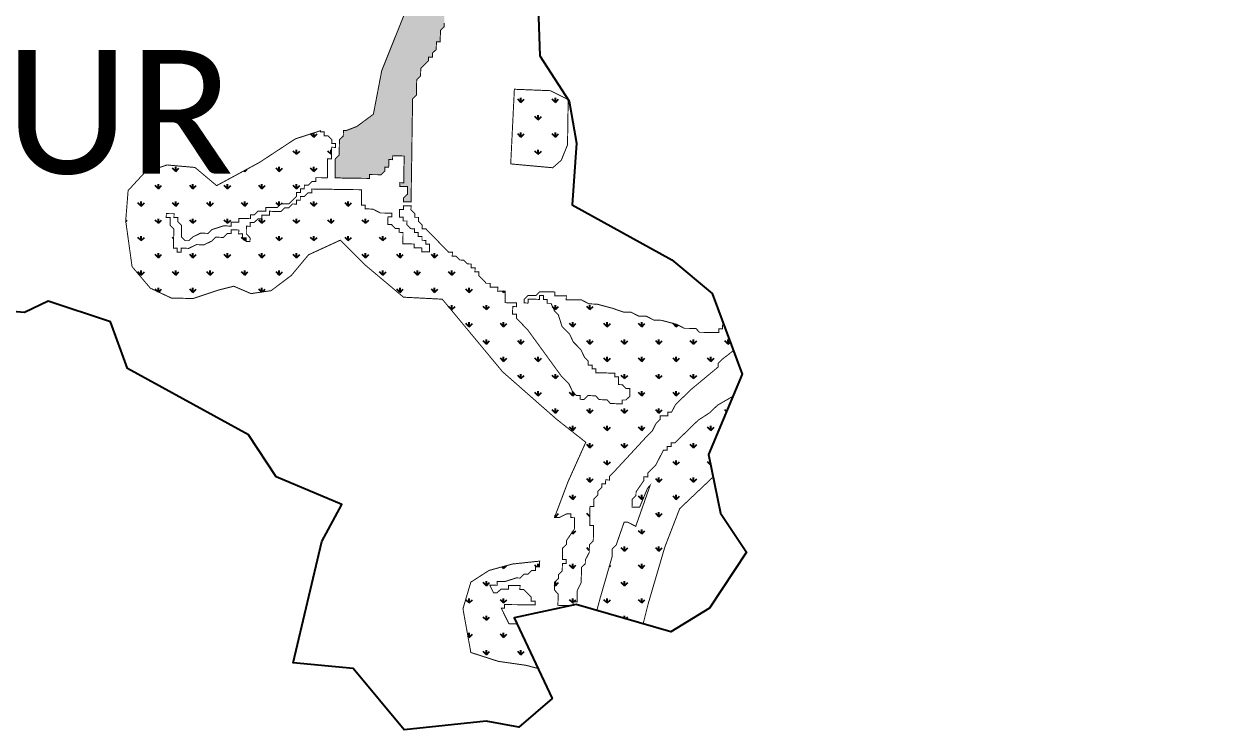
# Model space of a CAD drawing. Header units: metres. Extents: x 264905 to 267425, y 2153187 to 2155975.
# Drawn here: x 266161 to 267416, y 2153926 to 2154661 of the extents above; entities that cross this region are included whole.
import ezdxf

# ---------------------------------------------------------------- set-up
doc = ezdxf.new("R2010")
doc.units = ezdxf.units.M
for name, color, linetype in [('MANGROOVES BUFFER ZONE', 120, 'Continuous'), ('village', 3, 'Continuous'), ('VILLAGE NAME', 250, 'Continuous')]:
    doc.layers.add(name, color=color, linetype=linetype)
doc.styles.get("Standard").update_dxf_attribs({"font": 'simplex.shx'})

msp = doc.modelspace()

# ---------------------------------------------------------------- hatches: boundary and pattern name
at = {"layer": 'MANGROOVES BUFFER ZONE'}
h = msp.add_hatch(dxfattribs=at)
h.set_pattern_fill('GRASS', color=256)
h.paths.add_polyline_path([(267053.1, 2155679), (267034.9, 2155742.2), (266987.6, 2155712.7), (266998.6, 2155669.9), (267002.5, 2155665.9), (267002.5, 2155661.9), (267013.8, 2155622), (267017.7, 2155614), (267017.5, 2155606), (267021.5, 2155606), (267021.5, 2155602), (267021.4, 2155598), (267021.3, 2155594), (267017.4, 2155594.1), (267017.3, 2155590.1), (267013.3, 2155590.2), (267013.3, 2155586.2), (267009.3, 2155586.3), (267005.3, 2155586.3), (267002.3, 2155586.4), (266973.9, 2155704.1), (266931.9, 2155677.9), (266950.3, 2155627.3), (266911.4, 2155620), (266868.4, 2155598.5), (266841.3, 2155574.5), (266832.1, 2155553), (266823.9, 2155514.7), (266788.7, 2155472.8), (266738.5, 2155406.1), (266708.4, 2155346.9), (266697.6, 2155301.9), (266700.7, 2155275.9), (266708.9, 2155247.2), (266712.5, 2155228.8), (266697.1, 2155208.2), (266672.6, 2155184.2), (266641.4, 2155124.9), (266635.2, 2155102.8), (266645.5, 2155054.8), (266636.3, 2155014.4), (266600, 2155011.3), (266572.9, 2155015.9), (266545.8, 2155012.9), (266524.8, 2154994.5), (266489.9, 2155010.2), (266443.9, 2155020.4), (266410.6, 2155021), (266368.2, 2155009.7), (266333.9, 2155008.2), (266298.1, 2155018.4), (266276.7, 2155024.5), (266261.8, 2155025), (266242.4, 2155017.9), (266224.5, 2155000.5), (266219.9, 2154968.8), (266230.7, 2154938.7), (266247, 2154918.3), (266270.5, 2154909.6), (266325.8, 2154903.4), (266357.4, 2154900.4), (266391.7, 2154905), (266419.8, 2154914.2), (266440.3, 2154918.8), (266478.7, 2154879.2), (266502.2, 2154857.2), (266510.4, 2154815.2), (266535.5, 2154765.1), (266566.2, 2154728.3), (266572.3, 2154710.5), (266532.9, 2154612.2), (266524.2, 2154566.8), (266506.9, 2154554), (266496.1, 2154549.9), (266493, 2154550), (266492.9, 2154544.1), (266488.9, 2154540.2), (266488.8, 2154536.3), (266488.7, 2154528.3), (266488.6, 2154524.3), (266484.6, 2154520.4), (266484.5, 2154516.4), (266484.5, 2154512.5), (266484.4, 2154508.5), (266484.4, 2154504.5), (266484.3, 2154500.5), (266488.3, 2154500.5), (266492.2, 2154500.4), (266496.2, 2154500.4), (266500.2, 2154500.3), (266504.2, 2154500.2), (266508.1, 2154500.2), (266512.1, 2154500.1), (266516.1, 2154500.1), (266520.1, 2154500), (266520.1, 2154504), (266524.1, 2154503.9), (266528.1, 2154503.9), (266532.1, 2154503.8), (266536.1, 2154507.7), (266536.1, 2154511.7), (266540.1, 2154511.6), (266540.2, 2154515.6), (266540.2, 2154519.6), (266544.2, 2154519.5), (266544.3, 2154523.5), (266548.2, 2154523.4), (266552.2, 2154523.4), (266556.2, 2154523.3), (266556.1, 2154519.3), (266556.1, 2154515.4), (266556, 2154511.4), (266556, 2154507.4), (266555.9, 2154503.4), (266555.8, 2154499.5), (266555.8, 2154495.5), (266551.8, 2154495.6), (266551.7, 2154491.6), (266555.7, 2154491.5), (266559.7, 2154491.5), (266559.6, 2154487.5), (266559.6, 2154483.5), (266555.5, 2154479.6), (266555.5, 2154475.6), (266559.5, 2154475.6), (266563.4, 2154475.5), (266563.5, 2154479.5), (266563.6, 2154483.5), (266563.6, 2154487.4), (266563.7, 2154491.4), (266563.7, 2154495.4), (266563.9, 2154503.3), (266563.9, 2154507.3), (266564, 2154511.3), (266564, 2154515.3), (266564.1, 2154519.2), (266564.3, 2154531.2), (266564.3, 2154535.1), (266564.4, 2154539.1), (266564.4, 2154543.1), (266564.5, 2154547.1), (266564.6, 2154551), (266564.6, 2154555), (266564.7, 2154559), (266564.7, 2154563), (266564.8, 2154566.9), (266564.9, 2154574.9), (266565, 2154582.8), (266569.1, 2154586.8), (266569.1, 2154590.7), (266569.2, 2154594.7), (266569.2, 2154598.7), (266569.3, 2154602.7), (266573.3, 2154606.6), (266573.4, 2154610.5), (266573.5, 2154614.5), (266577.5, 2154618.4), (266581.5, 2154622.4), (266581.6, 2154626.3), (266585.6, 2154626.3), (266585.6, 2154630.3), (266589.6, 2154634.2), (266589.7, 2154638.1), (266589.8, 2154642.1), (266593.7, 2154642.1), (266593.8, 2154646), (266593.9, 2154650), (266593.9, 2154654), (266598, 2154657.9), (266598, 2154661.9), (266598.1, 2154665.9), (266598.1, 2154669.8), (266598.2, 2154673.8), (266602.2, 2154673.7), (266602.2, 2154677.7), (266602.3, 2154681.7), (266606.3, 2154685.6), (266606.4, 2154689.6), (266610.4, 2154693.5), (266610.5, 2154697.5), (266614.4, 2154697.4), (266614.5, 2154701.4), (266614.6, 2154705.4), (266618.5, 2154705.3), (266618.6, 2154709.3), (266618.7, 2154713.3), (266618.7, 2154717.2), (266622.7, 2154721.2), (266622.8, 2154725.1), (266622.9, 2154729.1), (266622.9, 2154733.1), (266623, 2154737.1), (266623, 2154741), (266623.1, 2154745), (266623.2, 2154749), (266623.2, 2154753), (266623.5, 2154768.9), (266619.5, 2154772.9), (266619.6, 2154776.9), (266619.7, 2154780.8), (266619.7, 2154784.8), (266619.8, 2154788.8), (266615.8, 2154788.9), (266615.9, 2154792.8), (266615.9, 2154796.8), (266611.9, 2154796.9), (266608, 2154800.9), (266604, 2154801), (266600.1, 2154801), (266600.1, 2154805), (266596.2, 2154805.1), (266592.2, 2154809.1), (266592.3, 2154813.1), (266588.3, 2154813.1), (266588.4, 2154821.1), (266584.5, 2154821.1), (266584.5, 2154825.1), (266584.6, 2154829.1), (266584.6, 2154833.1), (266584.7, 2154837), (266584.8, 2154841), (266584.8, 2154845), (266584.9, 2154849), (266584.9, 2154852.9), (266588.9, 2154852.9), (266593, 2154856.8), (266589, 2154856.9), (266585, 2154856.9), (266581, 2154857), (266581.1, 2154860.9), (266581.1, 2154864.9), (266581.2, 2154868.9), (266577.3, 2154876.9), (266577.4, 2154880.9), (266577.5, 2154884.9), (266577.5, 2154888.8), (266577.6, 2154892.8), (266577.6, 2154896.8), (266577.7, 2154900.8), (266581.8, 2154908.7), (266581.9, 2154912.6), (266581.9, 2154916.6), (266582, 2154920.6), (266585.9, 2154920.5), (266586, 2154924.5), (266586.1, 2154928.5), (266590, 2154928.4), (266590.1, 2154932.4), (266594.1, 2154932.3), (266598.1, 2154936.2), (266602.1, 2154936.2), (266606.1, 2154940.1), (266610.1, 2154940), (266614.1, 2154940), (266618, 2154939.9), (266638, 2154947.6), (266638.1, 2154951.6), (266642.1, 2154951.5), (266646, 2154951.4), (266650, 2154951.4), (266650.1, 2154955.4), (266654, 2154955.3), (266654.1, 2154959.3), (266658.1, 2154959.2), (266658.1, 2154963.2), (266662.2, 2154967.1), (266662.2, 2154971.1), (266666.3, 2154975), (266666.4, 2154983), (266670.5, 2154990.8), (266670.5, 2154994.8), (266674.6, 2154998.7), (266674.6, 2155002.7), (266674.7, 2155006.7), (266674.7, 2155010.7), (266674.8, 2155014.6), (266674.9, 2155018.6), (266674.9, 2155022.6), (266671.1, 2155034.6), (266667.4, 2155054.5), (266667.5, 2155058.5), (266663.8, 2155074.4), (266660.1, 2155094.4), (266656.3, 2155106.4), (266656.3, 2155110.3), (266656.4, 2155114.3), (266656.5, 2155118.3), (266656.5, 2155122.3), (266660.6, 2155126.2), (266660.6, 2155130.2), (266664.7, 2155134.1), (266668.7, 2155138), (266672.7, 2155141.9), (266676.8, 2155145.8), (266688.8, 2155153.6), (266700.9, 2155165.4), (266704.9, 2155165.3), (266704.9, 2155169.3), (266708.9, 2155169.2), (266709, 2155173.2), (266712.9, 2155173.1), (266713, 2155177.1), (266717, 2155177), (266721, 2155177), (266721, 2155181), (266725, 2155180.9), (266729, 2155180.8), (266732.9, 2155180.8), (266736.9, 2155180.7), (266737, 2155184.7), (266740.9, 2155184.6), (266741, 2155188.6), (266745, 2155192.5), (266745.1, 2155196.5), (266749.1, 2155196.5), (266749.1, 2155200.4), (266749.2, 2155204.4), (266753.2, 2155204.3), (266753.2, 2155208.3), (266753.3, 2155212.3), (266753.3, 2155216.3), (266757.4, 2155220.2), (266757.4, 2155224.2), (266757.5, 2155228.1), (266757.8, 2155252), (266757.9, 2155256), (266758, 2155259.9), (266754, 2155264), (266754.1, 2155268), (266754.2, 2155271.9), (266754.2, 2155275.9), (266758.2, 2155275.8), (266758.3, 2155279.8), (266754.3, 2155279.9), (266750.3, 2155279.9), (266750.4, 2155283.9), (266746.4, 2155284), (266746.5, 2155287.9), (266742.5, 2155288), (266742.5, 2155292), (266738.6, 2155292), (266738.6, 2155296), (266738.7, 2155300), (266742.7, 2155299.9), (266742.7, 2155303.9), (266742.8, 2155307.9), (266746.8, 2155311.8), (266755, 2155327.6), (266755.1, 2155335.5), (266759.1, 2155335.5), (266759.1, 2155339.5), (266759.2, 2155343.4), (266767.3, 2155351.3), (266767.3, 2155355.2), (266767.4, 2155359.2), (266771.4, 2155359.2), (266771.5, 2155367.1), (266779.5, 2155374.9), (266795.9, 2155402.5), (266795.9, 2155406.5), (266800, 2155414.4), (266812.2, 2155430.1), (266812.2, 2155434.1), (266816.3, 2155438), (266816.3, 2155442), (266828.4, 2155453.7), (266828.5, 2155457.7), (266840.6, 2155473.4), (266844.7, 2155477.4), (266848.8, 2155485.3), (266860.9, 2155501), (266861, 2155505), (266865, 2155508.9), (266865.1, 2155512.8), (266869.1, 2155516.8), (266869.2, 2155520.7), (266869.2, 2155524.7), (266869.3, 2155528.7), (266869.4, 2155532.7), (266873.3, 2155532.6), (266873.4, 2155536.6), (266873.5, 2155540.6), (266873.5, 2155544.5), (266877.5, 2155544.5), (266877.5, 2155548.4), (266881.5, 2155548.4), (266885.6, 2155552.3), (266917.6, 2155567.7), (266921.6, 2155571.7), (266925.6, 2155571.6), (266929.6, 2155575.5), (266933.6, 2155575.4), (266937.6, 2155575.4), (266941.6, 2155575.3), (266945.5, 2155575.3), (266949.6, 2155579.2), (266953.5, 2155579.1), (266953.5, 2155575.2), (266957.5, 2155575.1), (266957.4, 2155571.1), (266961.2, 2155559.1), (266961, 2155547.2), (266979.7, 2155467.4), (266979.7, 2155463.4), (266979.6, 2155459.5), (266983.5, 2155455.4), (266994.5, 2155391.6), (266998.3, 2155383.6), (267002.2, 2155375.6), (267002.1, 2155371.6), (267002.1, 2155367.7), (266998.1, 2155367.7), (266998, 2155361.6), (267049.9, 2155374.9), (267057.9, 2155374.8), (267069.8, 2155378.6), (267073.8, 2155378.5), (267073.9, 2155382.5), (267077.8, 2155382.4), (267077.9, 2155386.4), (267073.4, 2155386.5), (267044.2, 2155401.4), (267018.6, 2155409.6), (267001.3, 2155427.8), (266996.8, 2155456), (266998.6, 2155482.5), (267021.4, 2155489.8), (267028.7, 2155498), (267011.3, 2155519.8), (266994, 2155548.1), (266993.3, 2155582.5), (266997.3, 2155582.5), (267001.3, 2155582.4), (267005.3, 2155582.3), (267009.2, 2155582.3), (267013.2, 2155582.2), (267013.2, 2155578.2), (267013.1, 2155574.3), (267013, 2155566.3), (267012.9, 2155562.3), (267016.8, 2155554.3), (267016.7, 2155550.4), (267016.7, 2155546.4), (267020.5, 2155538.4), (267020.5, 2155534.4), (267020.4, 2155530.4), (267024.4, 2155530.4), (267024.3, 2155526.4), (267028.3, 2155526.3), (267032.3, 2155526.3), (267036.2, 2155526.2), (267040.2, 2155526.1), (267044.2, 2155526.1), (267052.1, 2155526), (267056.1, 2155525.9), (267060.2, 2155529.8), (267064.1, 2155529.8), (267068.1, 2155529.7), (267076.1, 2155529.6), (267080, 2155529.5), (267084, 2155529.5), (267092, 2155529.4), (267095.9, 2155529.3), (267099.9, 2155529.2), (267103.9, 2155533.2), (267111.9, 2155533), (267119.8, 2155532.9), (267123.8, 2155532.9), (267127.8, 2155536.8), (267127.8, 2155532.8), (267131.8, 2155532.7), (267131.7, 2155528.8), (267135.7, 2155528.7), (267135.6, 2155524.7), (267139.5, 2155520.7), (267139.5, 2155516.7), (267143.4, 2155512.7), (267147.3, 2155508.7), (267151.2, 2155504.6), (267155.1, 2155500.6), (267163, 2155492.5), (267162.9, 2155488.5), (267166.9, 2155488.5), (267166.8, 2155484.5), (267166.8, 2155480.5), (267162.8, 2155480.6), (267158.8, 2155476.7), (267158.7, 2155472.7), (267154.7, 2155472.8), (267154.7, 2155468.8), (267150.6, 2155464.9), (267150.6, 2155460.9), (267146.6, 2155460.9), (267146.5, 2155457), (267146.5, 2155453), (267146.4, 2155449), (267142.3, 2155437.2), (267138.1, 2155421.3), (267138, 2155417.3), (267134, 2155413.4), (267133.9, 2155409.4), (267133.8, 2155405.5), (267129.8, 2155401.6), (267129.8, 2155397.6), (267125.8, 2155397.6), (267121.8, 2155397.7), (267121.7, 2155393.7), (267117.8, 2155393.8), (267105.8, 2155390), (267101.8, 2155390), (267097.8, 2155390.1), (267093.9, 2155390.2), (267093.8, 2155386.2), (267097.8, 2155386.1), (267101.8, 2155386.1), (267125.7, 2155389.7), (267129.7, 2155393.6), (267133.7, 2155393.5), (267137.6, 2155393.5), (267161.5, 2155393.1), (267165.5, 2155393.1), (267173.4, 2155393), (267225.1, 2155392.2), (267233, 2155392.1), (267237, 2155392), (267248.9, 2155391.8), (267252.9, 2155391.8), (267256.9, 2155391.7), (267260.9, 2155391.7), (267264.8, 2155391.6), (267264.9, 2155395.6), (267268.9, 2155395.5), (267276.8, 2155395.4), (267280.8, 2155395.3), (267288.8, 2155395.2), (267292.7, 2155395.2), (267296.7, 2155395.1), (267300.7, 2155395), (267300.6, 2155391.1), (267301.1, 2155390.6), (267348.2, 2155399.2), (267379.6, 2155426.8), (267376.7, 2155429.7), (267376.8, 2155433.7), (267372.9, 2155437.7), (267372.9, 2155441.7), (267369, 2155445.7), (267369.1, 2155449.7), (267365.2, 2155453.7), (267361.2, 2155457.8), (267361.3, 2155461.7), (267357.3, 2155461.8), (267357.4, 2155465.8), (267353.4, 2155465.8), (267353.5, 2155469.8), (267349.5, 2155469.9), (267345.5, 2155469.9), (267341.5, 2155466), (267337.5, 2155466.1), (267337.6, 2155470), (267333.6, 2155470.1), (267333.7, 2155474.1), (267333.7, 2155478.1), (267329.9, 2155486.1), (267329.9, 2155490), (267322.2, 2155506.1), (267322.3, 2155514), (267322.4, 2155518), (267322.4, 2155522), (267318.5, 2155526), (267318.6, 2155530), (267314.7, 2155538), (267314.8, 2155542), (267310.8, 2155542), (267310.9, 2155546), (267306.7, 2155546.1), (267304.1, 2155550.1), (267307, 2155550), (267303, 2155554.1), (267307, 2155554), (267307.1, 2155558), (267311, 2155557.9), (267333.5, 2155562.6), (267346.3, 2155525.6), (267361.9, 2155501.5), (267373.5, 2155481.4), (267381.3, 2155469.4), (267389.1, 2155461.3), (267400.7, 2155445.4), (267415.3, 2155458.2), (267416.4, 2155465.6), (267381.9, 2155509.2), (267370.3, 2155533.2), (267362.5, 2155545.2), (267350.9, 2155565.3), (267351, 2155569.3), (267343.4, 2155597.2), (267343.5, 2155601.2), (267342.6, 2155603.5), (267328.7, 2155610.9), (267274.4, 2155609.9), (267237.5, 2155580.2), (267208.3, 2155559.7), (267187.9, 2155533.1), (267153, 2155569), (267124.8, 2155577.2), (267075.6, 2155571), (267063.3, 2155571), (267075.6, 2155607.4)])
h = msp.add_hatch(dxfattribs=at)
h.set_pattern_fill('GRASS', color=256)
h.paths.add_polyline_path([(266726.9, 2154582), (266708.4, 2154591.3), (266670.9, 2154592.8), (266667.1, 2154515.1), (266710.8, 2154511.1), (266719.7, 2154518.9), (266726.2, 2154534.9)])
h = msp.add_hatch(dxfattribs=at)
h.set_pattern_fill('GRASS', color=256)
h.paths.add_polyline_path([(266898.8, 2154320.8), (266888.8, 2154347.4), (266887.6, 2154347.4), (266887.5, 2154343.4), (266883.5, 2154343.5), (266883.5, 2154339.5), (266879.5, 2154339.6), (266875.5, 2154339.6), (266871.5, 2154339.7), (266867.6, 2154339.8), (266863.6, 2154339.8), (266859.7, 2154343.9), (266847.7, 2154344), (266839.9, 2154348.1), (266824, 2154352.3), (266820, 2154352.4), (266816.1, 2154352.5), (266808.2, 2154356.6), (266804.2, 2154356.6), (266800.2, 2154356.7), (266792.3, 2154360.8), (266788.4, 2154360.8), (266784.4, 2154360.9), (266772.5, 2154365), (266756.7, 2154369.2), (266752.7, 2154369.3), (266748.7, 2154369.4), (266740.8, 2154373.5), (266736.9, 2154373.5), (266732.9, 2154373.6), (266728.9, 2154373.6), (266724.9, 2154373.7), (266725, 2154377.7), (266721, 2154377.7), (266717, 2154377.8), (266713.1, 2154377.8), (266713.1, 2154381.8), (266709.2, 2154381.9), (266705.2, 2154381.9), (266701.2, 2154382), (266697.2, 2154382.1), (266693.2, 2154378.1), (266689.2, 2154378.2), (266685.2, 2154378.3), (266681.2, 2154374.3), (266681.2, 2154370.4), (266685.1, 2154370.3), (266685.2, 2154374.3), (266689.2, 2154374.2), (266693.1, 2154374.2), (266697.1, 2154374.1), (266697.2, 2154378.1), (266701.1, 2154378), (266701.1, 2154374), (266705.1, 2154374), (266705, 2154370), (266709, 2154370), (266712.8, 2154361.9), (266716.7, 2154357.9), (266720.5, 2154345.9), (266724.5, 2154341.9), (266728.4, 2154337.9), (266732.2, 2154329.8), (266736.2, 2154325.8), (266740.1, 2154321.8), (266743.9, 2154313.8), (266747.8, 2154309.7), (266747.8, 2154305.8), (266751.8, 2154305.7), (266751.7, 2154301.7), (266755.7, 2154301.7), (266755.6, 2154297.7), (266759.6, 2154297.6), (266763.6, 2154297.6), (266771.5, 2154297.4), (266775.5, 2154297.4), (266775.4, 2154293.4), (266779.4, 2154293.4), (266779.3, 2154289.4), (266779.3, 2154285.4), (266783.3, 2154285.3), (266787.2, 2154281.3), (266791.2, 2154281.3), (266791.1, 2154277.3), (266791, 2154273.3), (266787, 2154269.4), (266783, 2154269.4), (266783, 2154265.5), (266779, 2154265.5), (266775, 2154265.6), (266771, 2154265.6), (266767.1, 2154269.7), (266763.1, 2154269.7), (266759.2, 2154269.8), (266755.3, 2154273.8), (266751.3, 2154273.9), (266747.3, 2154274), (266743.3, 2154270), (266739.3, 2154270.1), (266739.4, 2154274.1), (266735.4, 2154274.1), (266731.5, 2154278.2), (266727.6, 2154286.2), (266719.8, 2154294.2), (266684.7, 2154342.5), (266680.8, 2154346.5), (266676.9, 2154350.5), (266673, 2154354.6), (266673, 2154358.6), (266669, 2154358.6), (266669.1, 2154362.6), (266669.2, 2154366.6), (266673.1, 2154366.5), (266673.2, 2154370.5), (266669.2, 2154370.5), (266665.3, 2154370.6), (266661.3, 2154370.7), (266661.3, 2154374.6), (266661.4, 2154378.6), (266661.5, 2154382.6), (266657.5, 2154382.6), (266653.5, 2154382.7), (266653.6, 2154386.7), (266649.6, 2154386.7), (266645.6, 2154386.8), (266645.7, 2154390.8), (266641.7, 2154390.8), (266637.8, 2154394.9), (266633.9, 2154398.9), (266633.9, 2154402.9), (266629.9, 2154402.9), (266630, 2154406.9), (266626, 2154407), (266626.1, 2154410.9), (266622.1, 2154411), (266618.2, 2154415), (266614.2, 2154415.1), (266610.3, 2154419.1), (266606.3, 2154419.2), (266606.4, 2154423.2), (266602.4, 2154423.2), (266598.5, 2154427.3), (266594.6, 2154431.3), (266590.7, 2154435.3), (266586.8, 2154439.4), (266578.9, 2154447.4), (266574.9, 2154447.5), (266575, 2154451.5), (266571.1, 2154455.5), (266571.2, 2154459.5), (266567.2, 2154459.5), (266567.2, 2154463.5), (266563.3, 2154467.5), (266563.4, 2154471.5), (266559.4, 2154471.6), (266555.4, 2154471.6), (266555.4, 2154467.7), (266551.4, 2154467.7), (266551.3, 2154463.7), (266551.3, 2154459.8), (266555.3, 2154459.7), (266555.2, 2154455.7), (266559.2, 2154455.7), (266559.1, 2154451.7), (266563, 2154447.7), (266567, 2154447.6), (266566.9, 2154443.6), (266570.9, 2154443.6), (266570.9, 2154439.6), (266574.8, 2154439.5), (266574.8, 2154435.6), (266578.7, 2154435.5), (266578.7, 2154431.5), (266582.7, 2154431.5), (266582.6, 2154427.5), (266582.5, 2154423.5), (266578.6, 2154423.6), (266574.6, 2154423.6), (266574.7, 2154427.6), (266570.7, 2154427.7), (266566.7, 2154427.7), (266566.8, 2154431.7), (266562.8, 2154431.8), (266558.8, 2154431.8), (266554.8, 2154431.9), (266554.9, 2154435.9), (266555, 2154439.8), (266555, 2154443.8), (266551, 2154443.9), (266551.1, 2154447.8), (266547.1, 2154447.9), (266543.2, 2154451.9), (266539.2, 2154452), (266539.3, 2154456), (266539.4, 2154460), (266543.3, 2154459.9), (266543.4, 2154463.9), (266539.4, 2154463.9), (266535.4, 2154464), (266531.5, 2154464), (266523.6, 2154468.1), (266519.6, 2154468.2), (266515.6, 2154468.3), (266515.7, 2154472.2), (266511.7, 2154472.3), (266511.8, 2154476.3), (266511.8, 2154480.2), (266511.9, 2154484.2), (266511.9, 2154488.2), (266508, 2154488.3), (266504, 2154488.3), (266500, 2154488.4), (266496, 2154488.4), (266492.1, 2154488.5), (266488.1, 2154488.5), (266480.1, 2154488.7), (266476.2, 2154488.7), (266472.2, 2154488.8), (266468.2, 2154488.8), (266464.2, 2154488.9), (266460.3, 2154489), (266460.2, 2154485), (266456.2, 2154485), (266452.2, 2154481.1), (266448.2, 2154481.2), (266448.2, 2154477.2), (266444.2, 2154477.3), (266444.1, 2154473.3), (266440.2, 2154473.4), (266436.1, 2154469.4), (266432.1, 2154469.5), (266428.1, 2154465.6), (266424.1, 2154465.6), (266420.2, 2154465.7), (266416.2, 2154465.8), (266416.1, 2154461.8), (266412.2, 2154461.8), (266408.2, 2154461.9), (266408.1, 2154457.9), (266404.1, 2154458), (266400.1, 2154454.1), (266396.1, 2154454.1), (266396.1, 2154450.1), (266392.1, 2154450.2), (266392, 2154446.2), (266392, 2154442.3), (266395.9, 2154438.2), (266395.8, 2154434.2), (266391.9, 2154434.3), (266391.9, 2154438.3), (266388, 2154438.3), (266388, 2154442.3), (266384, 2154442.4), (266384.1, 2154446.3), (266380.1, 2154446.4), (266376.1, 2154446.5), (266376.1, 2154442.5), (266372.1, 2154442.6), (266368.1, 2154438.6), (266364.1, 2154438.7), (266360.1, 2154438.8), (266356.1, 2154434.8), (266348.1, 2154431), (266344.1, 2154431), (266340.1, 2154431.1), (266332.1, 2154427.2), (266328.2, 2154427.3), (266324.2, 2154427.4), (266324.1, 2154423.4), (266320.1, 2154423.4), (266320.2, 2154427.4), (266316.2, 2154427.5), (266316.3, 2154431.4), (266316.3, 2154435.4), (266316.4, 2154439.4), (266316.5, 2154443.4), (266316.5, 2154447.4), (266312.6, 2154451.4), (266312.7, 2154455.4), (266312.7, 2154459.3), (266308.7, 2154459.4), (266308.8, 2154463.4), (266312.8, 2154463.3), (266316.8, 2154463.3), (266316.7, 2154459.3), (266320.7, 2154459.2), (266320.6, 2154455.2), (266324.5, 2154451.2), (266324.5, 2154447.2), (266324.4, 2154443.3), (266324.4, 2154439.3), (266328.3, 2154435.2), (266332.2, 2154435.2), (266336.3, 2154439.1), (266344.3, 2154443), (266352.2, 2154442.8), (266356.3, 2154446.8), (266368.3, 2154450.6), (266372.2, 2154450.5), (266376.2, 2154450.4), (266376.3, 2154454.4), (266380.2, 2154454.4), (266384.2, 2154454.3), (266384.3, 2154458.3), (266388.2, 2154458.2), (266392.2, 2154458.2), (266396.2, 2154458.1), (266396.3, 2154462.1), (266400.2, 2154462), (266404.3, 2154465.9), (266408.2, 2154465.9), (266412.2, 2154465.8), (266412.3, 2154469.8), (266416.2, 2154469.7), (266420.2, 2154469.7), (266424.2, 2154469.6), (266428.2, 2154473.5), (266432.2, 2154473.5), (266436.2, 2154473.4), (266440.2, 2154477.3), (266444.2, 2154481.2), (266444.3, 2154485.2), (266448.3, 2154485.2), (266448.3, 2154489.1), (266452.3, 2154489.1), (266452.4, 2154493.1), (266456.4, 2154493), (266460.4, 2154496.9), (266464.4, 2154496.9), (266464.4, 2154500.8), (266468.4, 2154500.8), (266472.4, 2154500.7), (266476.3, 2154500.6), (266476.4, 2154504.6), (266476.5, 2154508.6), (266476.5, 2154512.6), (266476.6, 2154516.6), (266476.6, 2154520.5), (266480.6, 2154520.5), (266480.7, 2154524.4), (266480.7, 2154528.4), (266480.8, 2154532.4), (266484.8, 2154532.3), (266484.8, 2154536.3), (266480.9, 2154536.4), (266480.9, 2154540.3), (266477, 2154544.4), (266473, 2154544.4), (266473.1, 2154548.4), (266469.1, 2154548.5), (266469.1, 2154549.6), (266442.9, 2154541.1), (266405.6, 2154516.6), (266361.1, 2154492.5), (266338.6, 2154511.4), (266309.4, 2154514), (266286.4, 2154506.3), (266269, 2154487.4), (266266.5, 2154455.8), (266273.1, 2154408.2), (266292.1, 2154385.8), (266314, 2154375.5), (266336.5, 2154375), (266362.6, 2154383.7), (266379, 2154387.8), (266396.9, 2154380.1), (266417.8, 2154383.2), (266438.8, 2154399), (266456.7, 2154420.5), (266489.9, 2154435.8), (266516.6, 2154409.1), (266555.5, 2154376.4), (266595.9, 2154374.3), (266658.7, 2154298.7), (266715, 2154249.2), (266745.2, 2154225.4), (266726.8, 2154184.5), (266712.7, 2154147.2), (266717.6, 2154147.1), (266725.6, 2154151), (266729.6, 2154150.9), (266729.5, 2154147), (266733.5, 2154146.9), (266733.4, 2154142.9), (266733.4, 2154139), (266733.3, 2154135), (266725.2, 2154123.2), (266725.1, 2154119.2), (266721.1, 2154115.3), (266721, 2154111.3), (266721, 2154107.3), (266720.9, 2154103.4), (266724.9, 2154103.3), (266724.8, 2154099.3), (266720.9, 2154099.4), (266720.8, 2154095.4), (266720.7, 2154091.4), (266716.7, 2154087.5), (266716.7, 2154083.5), (266712.6, 2154079.6), (266712.6, 2154075.6), (266712.5, 2154071.7), (266716.4, 2154067.6), (266716.4, 2154063.7), (266716.3, 2154059.7), (266716.2, 2154055.7), (266720.2, 2154055.6), (266724.2, 2154055.6), (266728.2, 2154055.5), (266732.1, 2154055.5), (266732.2, 2154059.4), (266736.2, 2154059.4), (266736.2, 2154063.4), (266736.3, 2154067.3), (266736.4, 2154071.3), (266740.4, 2154079.2), (266740.5, 2154083.2), (266740.6, 2154087.2), (266740.6, 2154091.1), (266740.7, 2154095.1), (266744.7, 2154099), (266744.8, 2154103), (266748.9, 2154110.9), (266748.9, 2154114.9), (266749, 2154118.8), (266753, 2154122.8), (266753.1, 2154126.7), (266753.1, 2154130.7), (266753.2, 2154134.7), (266753.3, 2154138.7), (266749.3, 2154138.7), (266749.3, 2154142.7), (266749.4, 2154146.7), (266749.5, 2154150.6), (266749.5, 2154154.6), (266749.6, 2154158.6), (266753.5, 2154158.5), (266753.6, 2154162.5), (266753.7, 2154166.5), (266757.7, 2154170.4), (266757.8, 2154174.4), (266761.8, 2154178.3), (266761.9, 2154182.3), (266765.8, 2154182.2), (266765.9, 2154186.2), (266769.9, 2154186.1), (266769.9, 2154190.1), (266774, 2154194), (266810.3, 2154233.3), (266814.4, 2154237.2), (266818.4, 2154245.1), (266822.5, 2154249), (266822.5, 2154253), (266826.5, 2154252.9), (266830.5, 2154252.8), (266830.5, 2154256.8), (266834.5, 2154256.8), (266838.6, 2154264.6), (266842.6, 2154268.6), (266846.7, 2154272.5), (266850.7, 2154276.4), (266854.7, 2154280.3), (266882.9, 2154303.7), (266883, 2154307.7), (266887, 2154311.6)])
h = msp.add_hatch(dxfattribs=at)
h.set_pattern_fill('GRASS', color=256)
h.paths.add_polyline_path([(266756.7, 2154050.3), (266804.9, 2154036.4), (266810.1, 2154057.2), (266827.5, 2154116.5), (266842.9, 2154156.3), (266877.7, 2154189.3), (266872.9, 2154212.5), (266898.4, 2154273.3), (266882.3, 2154264), (266878.3, 2154260.1), (266874.3, 2154256.2), (266862.2, 2154248.4), (266858.2, 2154244.5), (266854.2, 2154240.6), (266838, 2154224.9), (266834, 2154224.9), (266834, 2154221), (266830, 2154221), (266830, 2154217.1), (266826, 2154217.1), (266817.8, 2154201.3), (266809.7, 2154193.5), (266809.7, 2154189.5), (266805.7, 2154189.6), (266805.6, 2154185.6), (266797.5, 2154173.8), (266797.4, 2154169.8), (266793.4, 2154165.9), (266793.3, 2154158), (266801.2, 2154157.8), (266809.5, 2154177.6), (266812.2, 2154180.6), (266797.2, 2154137.9), (266789.1, 2154142.1), (266785.1, 2154142.2), (266776.8, 2154118.4), (266772.8, 2154114.5), (266772.7, 2154110.5), (266772.7, 2154106.6), (266760.1, 2154063)])
h.paths.add_polyline_path([(266695.6, 2153990), (266673.7, 2154036.5), (266672.2, 2154036.5), (266668.2, 2154036.5), (266665.2, 2154036.6), (266657.3, 2154052.6), (266660.5, 2154052.6), (266660.6, 2154056.5), (266664.6, 2154056.5), (266668.5, 2154056.4), (266672.5, 2154056.4), (266676.5, 2154056.3), (266680.5, 2154056.2), (266684.4, 2154056.2), (266688.4, 2154056.1), (266692.4, 2154056.1), (266692.4, 2154060), (266688.5, 2154060.1), (266688.5, 2154064.1), (266684.6, 2154068.1), (266680.7, 2154072.1), (266676.7, 2154072.2), (266676.8, 2154076.2), (266672.8, 2154076.2), (266668.8, 2154076.3), (266664.9, 2154076.4), (266664.8, 2154072.4), (266660.8, 2154072.4), (266656.9, 2154072.5), (266652.8, 2154068.6), (266649.3, 2154068.6), (266645.3, 2154076.6), (266649, 2154076.6), (266652.9, 2154076.5), (266653, 2154080.5), (266657, 2154080.4), (266660.9, 2154080.4), (266672.9, 2154084.2), (266676.9, 2154084.1), (266680.9, 2154088), (266684.9, 2154088), (266688.9, 2154091.9), (266692.9, 2154091.8), (266693, 2154095.8), (266697, 2154095.8), (266697, 2154099.7), (266697, 2154101.4), (266697.2, 2154101.7), (266669, 2154098.7), (266644.5, 2154092), (266625.6, 2154079.8), (266617.4, 2154052.1), (266625.6, 2154006.6), (266654.2, 2153997.4), (266682.8, 2153993.3)])

# ---------------------------------------------------------------- linework, layer by layer
at = {"layer": 'MANGROOVES BUFFER ZONE', "const_width": 1}
for points in [[(266572.3, 2154710.5), (266532.9, 2154612.2), (266524.2, 2154566.8), (266506.9, 2154554), (266496.1, 2154549.9), (266493, 2154550), (266492.9, 2154544.1), (266488.9, 2154540.2), (266488.8, 2154536.3), (266488.7, 2154528.3), (266488.6, 2154524.3), (266484.6, 2154520.4), (266484.5, 2154516.4), (266484.5, 2154512.5), (266484.4, 2154508.5), (266484.4, 2154504.5), (266484.3, 2154500.5), (266488.3, 2154500.5), (266492.2, 2154500.4), (266496.2, 2154500.4), (266500.2, 2154500.3), (266504.2, 2154500.2), (266508.1, 2154500.2), (266512.1, 2154500.1), (266516.1, 2154500.1), (266520.1, 2154500), (266520.1, 2154504), (266524.1, 2154503.9), (266528.1, 2154503.9), (266532.1, 2154503.8), (266536.1, 2154507.7), (266536.1, 2154511.7), (266540.1, 2154511.6), (266540.2, 2154515.6), (266540.2, 2154519.6), (266544.2, 2154519.5), (266544.3, 2154523.5), (266548.2, 2154523.4), (266552.2, 2154523.4), (266556.2, 2154523.3), (266556.1, 2154519.3), (266556.1, 2154515.4), (266556, 2154511.4), (266556, 2154507.4), (266555.9, 2154503.4), (266555.8, 2154499.5), (266555.8, 2154495.5), (266551.8, 2154495.6), (266551.7, 2154491.6), (266555.7, 2154491.5), (266559.7, 2154491.5), (266559.6, 2154487.5), (266559.6, 2154483.5), (266555.5, 2154479.6), (266555.5, 2154475.6), (266559.5, 2154475.6), (266563.4, 2154475.5), (266563.5, 2154479.5), (266563.6, 2154483.5), (266563.6, 2154487.4), (266563.7, 2154491.4), (266563.7, 2154495.4), (266563.9, 2154503.3), (266563.9, 2154507.3), (266564, 2154511.3), (266564, 2154515.3), (266564.1, 2154519.2), (266564.3, 2154531.2), (266564.3, 2154535.1), (266564.4, 2154539.1), (266564.4, 2154543.1), (266564.5, 2154547.1), (266564.6, 2154551), (266564.6, 2154555), (266564.7, 2154559), (266564.7, 2154563), (266564.8, 2154566.9), (266564.9, 2154574.9), (266565, 2154582.8), (266569.1, 2154586.8), (266569.1, 2154590.7), (266569.2, 2154594.7), (266569.2, 2154598.7), (266569.3, 2154602.7), (266573.3, 2154606.6), (266573.4, 2154610.5), (266573.5, 2154614.5), (266577.5, 2154618.4), (266581.5, 2154622.4), (266581.6, 2154626.3), (266585.6, 2154626.3), (266585.6, 2154630.3), (266589.6, 2154634.2), (266589.7, 2154638.1), (266589.8, 2154642.1), (266593.7, 2154642.1), (266593.8, 2154646), (266593.9, 2154650), (266593.9, 2154654), (266598, 2154657.9), (266598, 2154661.9)], [(266888.8, 2154347.4), (266887.6, 2154347.4), (266887.5, 2154343.4), (266883.5, 2154343.5), (266883.5, 2154339.5), (266879.5, 2154339.6), (266875.5, 2154339.6), (266871.5, 2154339.7), (266867.6, 2154339.8), (266863.6, 2154339.8), (266859.7, 2154343.9), (266847.7, 2154344), (266839.9, 2154348.1), (266824, 2154352.3), (266820, 2154352.4), (266816.1, 2154352.5), (266808.2, 2154356.6), (266804.2, 2154356.6), (266800.2, 2154356.7), (266792.3, 2154360.8), (266788.4, 2154360.8), (266784.4, 2154360.9), (266772.5, 2154365), (266756.7, 2154369.2), (266752.7, 2154369.3), (266748.7, 2154369.4), (266740.8, 2154373.5), (266736.9, 2154373.5), (266732.9, 2154373.6), (266728.9, 2154373.6), (266724.9, 2154373.7), (266725, 2154377.7), (266721, 2154377.7), (266717, 2154377.8), (266713.1, 2154377.8), (266713.1, 2154381.8), (266709.2, 2154381.9), (266705.2, 2154381.9), (266701.2, 2154382), (266697.2, 2154382.1), (266693.2, 2154378.1), (266689.2, 2154378.2), (266685.2, 2154378.3), (266681.2, 2154374.3), (266681.2, 2154370.4), (266685.1, 2154370.3), (266685.2, 2154374.3), (266689.2, 2154374.2), (266693.1, 2154374.2), (266697.1, 2154374.1), (266697.2, 2154378.1), (266701.1, 2154378), (266701.1, 2154374), (266705.1, 2154374), (266705, 2154370), (266709, 2154370), (266712.8, 2154361.9), (266716.7, 2154357.9), (266720.5, 2154345.9), (266724.5, 2154341.9), (266728.4, 2154337.9), (266732.2, 2154329.8), (266736.2, 2154325.8), (266740.1, 2154321.8), (266743.9, 2154313.8), (266747.8, 2154309.7), (266747.8, 2154305.8), (266751.8, 2154305.7), (266751.7, 2154301.7), (266755.7, 2154301.7), (266755.6, 2154297.7), (266759.6, 2154297.6), (266763.6, 2154297.6), (266771.5, 2154297.4), (266775.5, 2154297.4), (266775.4, 2154293.4), (266779.4, 2154293.4), (266779.3, 2154289.4), (266779.3, 2154285.4), (266783.3, 2154285.3), (266787.2, 2154281.3), (266791.2, 2154281.3), (266791.1, 2154277.3), (266791, 2154273.3), (266787, 2154269.4), (266783, 2154269.4), (266783, 2154265.5), (266779, 2154265.5), (266775, 2154265.6), (266771, 2154265.6), (266767.1, 2154269.7), (266763.1, 2154269.7), (266759.2, 2154269.8), (266755.3, 2154273.8), (266751.3, 2154273.9), (266747.3, 2154274), (266743.3, 2154270), (266739.3, 2154270.1), (266739.4, 2154274.1), (266735.4, 2154274.1), (266731.5, 2154278.2), (266727.6, 2154286.2), (266719.8, 2154294.2), (266684.7, 2154342.5), (266680.8, 2154346.5), (266676.9, 2154350.5), (266673, 2154354.6), (266673, 2154358.6), (266669, 2154358.6), (266669.1, 2154362.6), (266669.2, 2154366.6), (266673.1, 2154366.5), (266673.2, 2154370.5), (266669.2, 2154370.5), (266665.3, 2154370.6), (266661.3, 2154370.7), (266661.3, 2154374.6), (266661.4, 2154378.6), (266661.5, 2154382.6), (266657.5, 2154382.6), (266653.5, 2154382.7), (266653.6, 2154386.7), (266649.6, 2154386.7), (266645.6, 2154386.8), (266645.7, 2154390.8), (266641.7, 2154390.8), (266637.8, 2154394.9), (266633.9, 2154398.9), (266633.9, 2154402.9), (266629.9, 2154402.9), (266630, 2154406.9), (266626, 2154407), (266626.1, 2154410.9), (266622.1, 2154411), (266618.2, 2154415), (266614.2, 2154415.1), (266610.3, 2154419.1), (266606.3, 2154419.2), (266606.4, 2154423.2), (266602.4, 2154423.2), (266598.5, 2154427.3), (266594.6, 2154431.3), (266590.7, 2154435.3), (266586.8, 2154439.4), (266578.9, 2154447.4), (266574.9, 2154447.5), (266575, 2154451.5), (266571.1, 2154455.5), (266571.2, 2154459.5), (266567.2, 2154459.5), (266567.2, 2154463.5), (266563.3, 2154467.5), (266563.4, 2154471.5), (266559.4, 2154471.6), (266555.4, 2154471.6), (266555.4, 2154467.7), (266551.4, 2154467.7), (266551.3, 2154463.7), (266551.3, 2154459.8), (266555.3, 2154459.7), (266555.2, 2154455.7), (266559.2, 2154455.7), (266559.1, 2154451.7), (266563, 2154447.7), (266567, 2154447.6), (266566.9, 2154443.6), (266570.9, 2154443.6), (266570.9, 2154439.6), (266574.8, 2154439.5), (266574.8, 2154435.6), (266578.7, 2154435.5), (266578.7, 2154431.5), (266582.7, 2154431.5), (266582.6, 2154427.5), (266582.5, 2154423.5), (266578.6, 2154423.6), (266574.6, 2154423.6), (266574.7, 2154427.6), (266570.7, 2154427.7), (266566.7, 2154427.7), (266566.8, 2154431.7), (266562.8, 2154431.8), (266558.8, 2154431.8), (266554.8, 2154431.9), (266554.9, 2154435.9), (266555, 2154439.8), (266555, 2154443.8), (266551, 2154443.9), (266551.1, 2154447.8), (266547.1, 2154447.9), (266543.2, 2154451.9), (266539.2, 2154452), (266539.3, 2154456), (266539.4, 2154460), (266543.3, 2154459.9), (266543.4, 2154463.9), (266539.4, 2154463.9), (266535.4, 2154464), (266531.5, 2154464), (266523.6, 2154468.1), (266519.6, 2154468.2), (266515.6, 2154468.3), (266515.7, 2154472.2), (266511.7, 2154472.3), (266511.8, 2154476.3), (266511.8, 2154480.2), (266511.9, 2154484.2), (266511.9, 2154488.2), (266508, 2154488.3), (266504, 2154488.3), (266500, 2154488.4), (266496, 2154488.4), (266492.1, 2154488.5), (266488.1, 2154488.5), (266480.1, 2154488.7), (266476.2, 2154488.7), (266472.2, 2154488.8), (266468.2, 2154488.8), (266464.2, 2154488.9), (266460.3, 2154489), (266460.2, 2154485), (266456.2, 2154485), (266452.2, 2154481.1), (266448.2, 2154481.2), (266448.2, 2154477.2), (266444.2, 2154477.3), (266444.1, 2154473.3), (266440.2, 2154473.4), (266436.1, 2154469.4), (266432.1, 2154469.5), (266428.1, 2154465.6), (266424.1, 2154465.6), (266420.2, 2154465.7), (266416.2, 2154465.8), (266416.1, 2154461.8), (266412.2, 2154461.8), (266408.2, 2154461.9), (266408.1, 2154457.9), (266404.1, 2154458), (266400.1, 2154454.1), (266396.1, 2154454.1), (266396.1, 2154450.1), (266392.1, 2154450.2), (266392, 2154446.2), (266392, 2154442.3), (266395.9, 2154438.2), (266395.8, 2154434.2), (266391.9, 2154434.3), (266391.9, 2154438.3), (266388, 2154438.3), (266388, 2154442.3), (266384, 2154442.4), (266384.1, 2154446.3), (266380.1, 2154446.4), (266376.1, 2154446.5), (266376.1, 2154442.5), (266372.1, 2154442.6), (266368.1, 2154438.6), (266364.1, 2154438.7), (266360.1, 2154438.8), (266356.1, 2154434.8), (266348.1, 2154431), (266344.1, 2154431), (266340.1, 2154431.1), (266332.1, 2154427.2), (266328.2, 2154427.3), (266324.2, 2154427.4), (266324.1, 2154423.4), (266320.1, 2154423.4), (266320.2, 2154427.4), (266316.2, 2154427.5), (266316.3, 2154431.4), (266316.3, 2154435.4), (266316.4, 2154439.4), (266316.5, 2154443.4), (266316.5, 2154447.4), (266312.6, 2154451.4), (266312.7, 2154455.4), (266312.7, 2154459.3), (266308.7, 2154459.4), (266308.8, 2154463.4), (266312.8, 2154463.3), (266316.8, 2154463.3), (266316.7, 2154459.3), (266320.7, 2154459.2), (266320.6, 2154455.2), (266324.5, 2154451.2), (266324.5, 2154447.2), (266324.4, 2154443.3), (266324.4, 2154439.3), (266328.3, 2154435.2), (266332.2, 2154435.2), (266336.3, 2154439.1), (266344.3, 2154443), (266352.2, 2154442.8), (266356.3, 2154446.8), (266368.3, 2154450.6), (266372.2, 2154450.5), (266376.2, 2154450.4), (266376.3, 2154454.4), (266380.2, 2154454.4), (266384.2, 2154454.3), (266384.3, 2154458.3), (266388.2, 2154458.2), (266392.2, 2154458.2), (266396.2, 2154458.1), (266396.3, 2154462.1), (266400.2, 2154462), (266404.3, 2154465.9), (266408.2, 2154465.9), (266412.2, 2154465.8), (266412.3, 2154469.8), (266416.2, 2154469.7), (266420.2, 2154469.7), (266424.2, 2154469.6), (266428.2, 2154473.5), (266432.2, 2154473.5), (266436.2, 2154473.4), (266440.2, 2154477.3), (266444.2, 2154481.2), (266444.3, 2154485.2), (266448.3, 2154485.2), (266448.3, 2154489.1), (266452.3, 2154489.1), (266452.4, 2154493.1), (266456.4, 2154493), (266460.4, 2154496.9), (266464.4, 2154496.9), (266464.4, 2154500.8), (266468.4, 2154500.8), (266472.4, 2154500.7), (266476.3, 2154500.6), (266476.4, 2154504.6), (266476.5, 2154508.6), (266476.5, 2154512.6), (266476.6, 2154516.6), (266476.6, 2154520.5), (266480.6, 2154520.5), (266480.7, 2154524.4), (266480.7, 2154528.4), (266480.8, 2154532.4), (266484.8, 2154532.3), (266484.8, 2154536.3), (266480.9, 2154536.4), (266480.9, 2154540.3), (266477, 2154544.4), (266473, 2154544.4), (266473.1, 2154548.4), (266469.1, 2154548.5), (266469.1, 2154549.6), (266442.9, 2154541.1), (266405.6, 2154516.6), (266361.1, 2154492.5), (266338.6, 2154511.4), (266309.4, 2154514), (266286.4, 2154506.3), (266269, 2154487.4), (266266.5, 2154455.8), (266273.1, 2154408.2), (266292.1, 2154385.8), (266314, 2154375.5), (266336.5, 2154375), (266362.6, 2154383.7), (266379, 2154387.8), (266396.9, 2154380.1), (266417.8, 2154383.2), (266438.8, 2154399), (266456.7, 2154420.5), (266489.9, 2154435.8), (266516.6, 2154409.1), (266555.5, 2154376.4), (266595.9, 2154374.3), (266658.7, 2154298.7), (266715, 2154249.2), (266745.2, 2154225.4), (266726.8, 2154184.5), (266712.7, 2154147.2), (266717.6, 2154147.1), (266725.6, 2154151), (266729.6, 2154150.9), (266729.5, 2154147), (266733.5, 2154146.9), (266733.4, 2154142.9), (266733.4, 2154139), (266733.3, 2154135), (266725.2, 2154123.2), (266725.1, 2154119.2), (266721.1, 2154115.3), (266721, 2154111.3), (266721, 2154107.3), (266720.9, 2154103.4), (266724.9, 2154103.3), (266724.8, 2154099.3), (266720.9, 2154099.4), (266720.8, 2154095.4), (266720.7, 2154091.4), (266716.7, 2154087.5), (266716.7, 2154083.5), (266712.6, 2154079.6), (266712.6, 2154075.6), (266712.5, 2154071.7), (266716.4, 2154067.6), (266716.4, 2154063.7), (266716.3, 2154059.7), (266716.2, 2154055.7), (266720.2, 2154055.6), (266724.2, 2154055.6), (266728.2, 2154055.5), (266732.1, 2154055.5), (266732.2, 2154059.4), (266736.2, 2154059.4), (266736.2, 2154063.4), (266736.3, 2154067.3), (266736.4, 2154071.3), (266740.4, 2154079.2), (266740.5, 2154083.2), (266740.6, 2154087.2), (266740.6, 2154091.1), (266740.7, 2154095.1), (266744.7, 2154099), (266744.8, 2154103), (266748.9, 2154110.9), (266748.9, 2154114.9), (266749, 2154118.8), (266753, 2154122.8), (266753.1, 2154126.7), (266753.1, 2154130.7), (266753.2, 2154134.7), (266753.3, 2154138.7), (266749.3, 2154138.7), (266749.3, 2154142.7), (266749.4, 2154146.7), (266749.5, 2154150.6), (266749.5, 2154154.6), (266749.6, 2154158.6), (266753.5, 2154158.5), (266753.6, 2154162.5), (266753.7, 2154166.5), (266757.7, 2154170.4), (266757.8, 2154174.4), (266761.8, 2154178.3), (266761.9, 2154182.3), (266765.8, 2154182.2), (266765.9, 2154186.2), (266769.9, 2154186.1), (266769.9, 2154190.1), (266774, 2154194), (266810.3, 2154233.3), (266814.4, 2154237.2), (266818.4, 2154245.1), (266822.5, 2154249), (266822.5, 2154253), (266826.5, 2154252.9), (266830.5, 2154252.8), (266830.5, 2154256.8), (266834.5, 2154256.8), (266838.6, 2154264.6), (266842.6, 2154268.6), (266846.7, 2154272.5), (266850.7, 2154276.4), (266854.7, 2154280.3), (266882.9, 2154303.7), (266883, 2154307.7), (266887, 2154311.6), (266898.8, 2154320.8)], [(266898.4, 2154273.3), (266882.3, 2154264), (266878.3, 2154260.1), (266874.3, 2154256.2), (266862.2, 2154248.4), (266858.2, 2154244.5), (266854.2, 2154240.6), (266838, 2154224.9), (266834, 2154224.9), (266834, 2154221), (266830, 2154221), (266830, 2154217.1), (266826, 2154217.1), (266817.8, 2154201.3), (266809.7, 2154193.5), (266809.7, 2154189.5), (266805.7, 2154189.6), (266805.6, 2154185.6), (266797.5, 2154173.8), (266797.4, 2154169.8), (266793.4, 2154165.9), (266793.3, 2154158), (266801.2, 2154157.8), (266809.5, 2154177.6), (266812.2, 2154180.6), (266797.2, 2154137.9), (266789.1, 2154142.1), (266785.1, 2154142.2), (266776.8, 2154118.4), (266772.8, 2154114.5), (266772.7, 2154110.5), (266772.7, 2154106.6), (266760.1, 2154063), (266756.7, 2154050.3)], [(266804.9, 2154036.4), (266810.1, 2154057.2), (266827.5, 2154116.5), (266842.9, 2154156.3), (266877.7, 2154189.3)], [(266673.7, 2154036.5), (266672.2, 2154036.5), (266668.2, 2154036.5), (266665.2, 2154036.6), (266657.3, 2154052.6), (266660.5, 2154052.6), (266660.6, 2154056.5), (266664.6, 2154056.5), (266668.5, 2154056.4), (266672.5, 2154056.4), (266676.5, 2154056.3), (266680.5, 2154056.2), (266684.4, 2154056.2), (266688.4, 2154056.1), (266692.4, 2154056.1), (266692.4, 2154060), (266688.5, 2154060.1), (266688.5, 2154064.1), (266684.6, 2154068.1), (266680.7, 2154072.1), (266676.7, 2154072.2), (266676.8, 2154076.2), (266672.8, 2154076.2), (266668.8, 2154076.3), (266664.9, 2154076.4), (266664.8, 2154072.4), (266660.8, 2154072.4), (266656.9, 2154072.5), (266652.8, 2154068.6), (266649.3, 2154068.6), (266645.3, 2154076.6), (266649, 2154076.6), (266652.9, 2154076.5), (266653, 2154080.5), (266657, 2154080.4), (266660.9, 2154080.4), (266672.9, 2154084.2), (266676.9, 2154084.1), (266680.9, 2154088), (266684.9, 2154088), (266688.9, 2154091.9), (266692.9, 2154091.8), (266693, 2154095.8), (266697, 2154095.8), (266697, 2154099.7), (266697, 2154101.4), (266697.2, 2154101.7), (266669, 2154098.7), (266644.5, 2154092), (266625.6, 2154079.8), (266617.4, 2154052.1), (266625.6, 2154006.6), (266654.2, 2153997.4), (266682.8, 2153993.3), (266695.6, 2153990)]]:
    msp.add_lwpolyline(points, dxfattribs=at)
msp.add_lwpolyline([(266726.9, 2154582), (266708.4, 2154591.3), (266670.9, 2154592.8), (266667.1, 2154515.1), (266710.8, 2154511.1), (266719.7, 2154518.9), (266726.2, 2154534.9), (266726.9, 2154582)], close=True, dxfattribs=at)
at = {"layer": 'village', "color": 3}
for points in [[(266691.7, 2154789, 0), (266697.3, 2154627.5, 0), (266727.9, 2154580.3, 0), (266735.5, 2154536.7, 0), (266731, 2154472.4, 0), (266834.6, 2154415.1, 0), (266876.6, 2154380.2, 0), (266907.9, 2154296.2, 0), (266872.9, 2154212.5, 0), (266885.3, 2154151.7, 0), (266912.3, 2154110.9, 0), (266874.1, 2154052.6, 0), (266833.7, 2154028.1, 0), (266735.2, 2154056.5, 0), (266670.7, 2154042.8, 0), (266710.4, 2153958.6, 0), (266675.4, 2153929, 0), (266641.4, 2153935.3, 0), (266556.2, 2153926.1, 0), (266503.3, 2153990, 0), (266440.7, 2153995.8, 0), (266470.7, 2154122, 0)], [(266470.7, 2154122, 0), (266491.5, 2154160.8, 0), (266423.2, 2154189.6, 0), (266394.4, 2154233, 0), (266268.2, 2154302.2, 0), (266250.6, 2154350.7, 0), (266185.8, 2154372.4, 0), (266161.2, 2154360.3, 0), (266076.6, 2154367.5, 0)]]:
    msp.add_polyline3d(points, dxfattribs=at)

# ---------------------------------------------------------------- texts
at = {"layer": 'VILLAGE NAME', "insert": (265475.4, 2154633.6), "char_height": 128.647, "attachment_point": 1}
msp.add_mtext_dynamic_manual_height_columns('{\\fCalibri|b0|i0|c0|p34;KOLHAPUR}', width=1334.797, gutter_width=643.2, heights=[0], dxfattribs=at)

doc.saveas('drawing.dxf')
